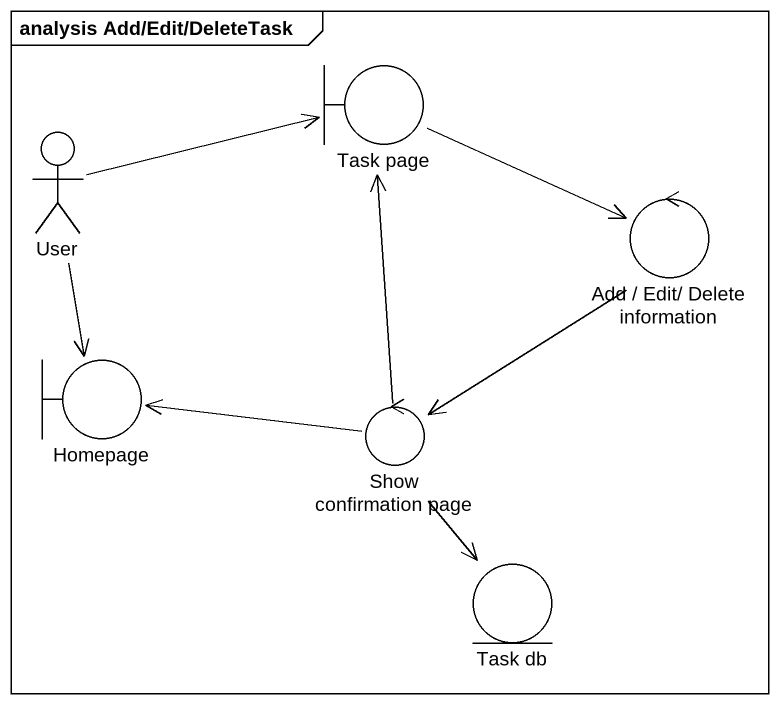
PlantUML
@startuml
mainframe analysis Add/Edit/DeleteTask
boundary "Task page" as Task_page
actor User
control "Add / Edit/ Delete information" as Add_Edit_Delete_information
boundary Homepage
control "Show confirmation page" as Show_confirmation_page
entity "Task db" as Task_db
Task_page -right-> Add_Edit_Delete_information
User -right-> Task_page
User --> Homepage
Add_Edit_Delete_information --> Show_confirmation_page
Show_confirmation_page -up-> Task_page
Show_confirmation_page -left-> Homepage
Show_confirmation_page --> Task_db
@enduml
